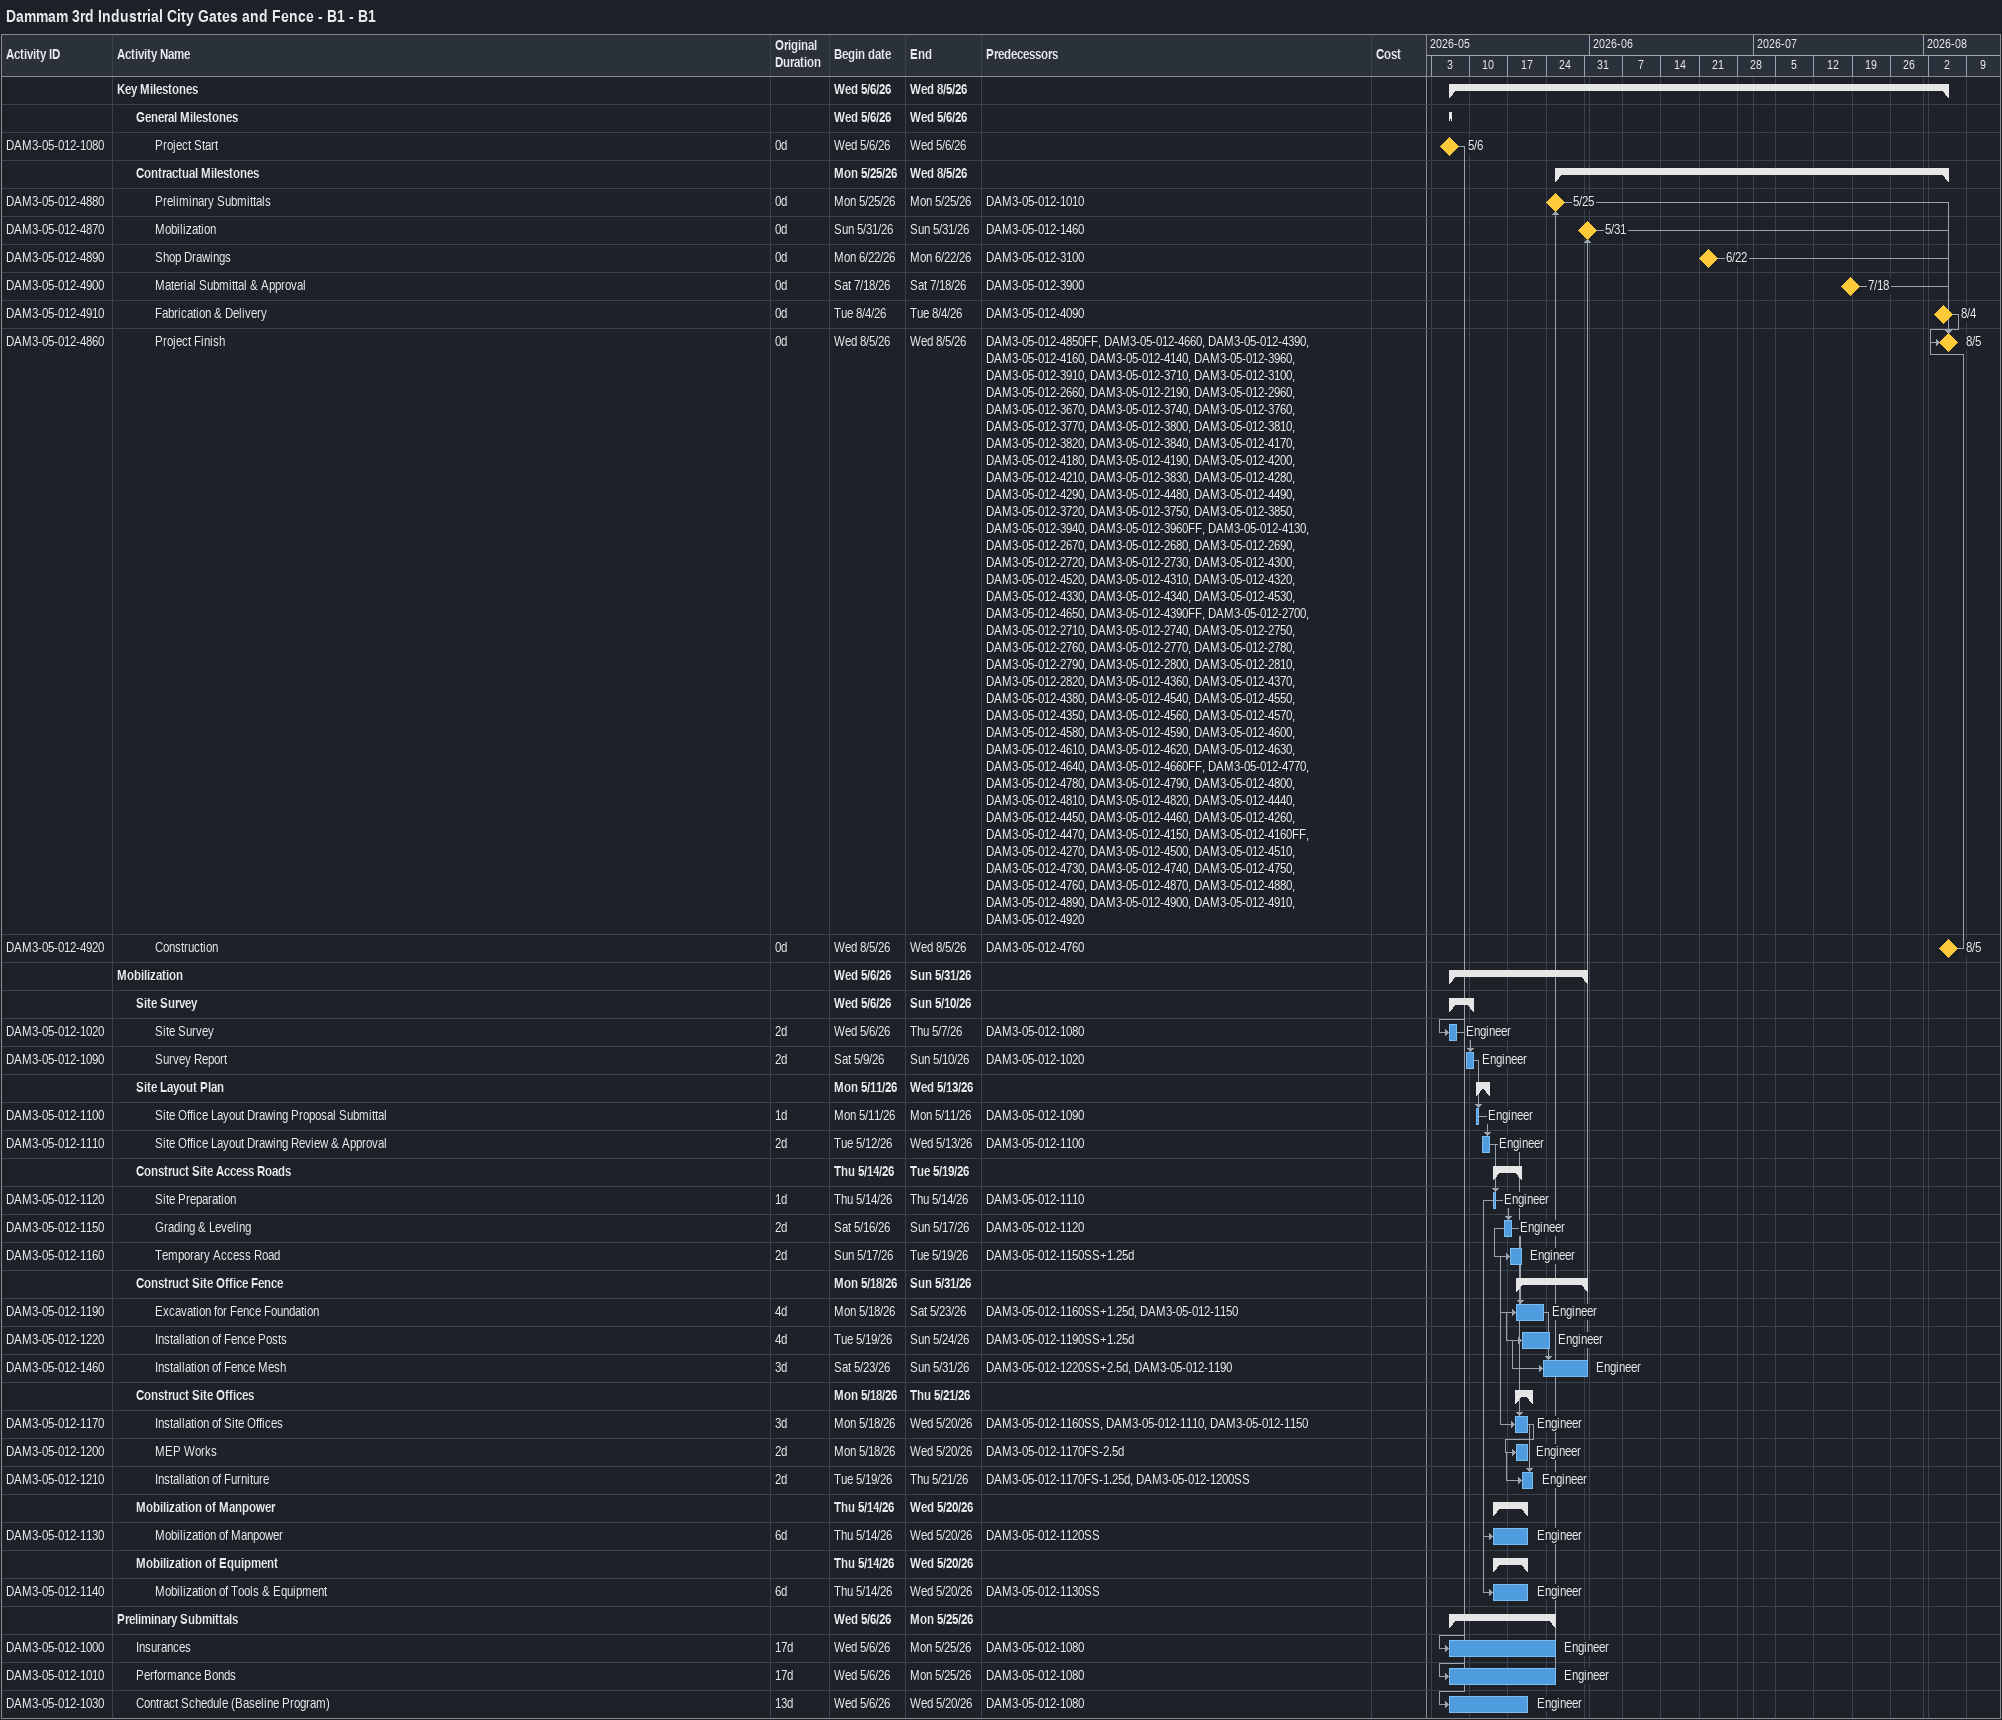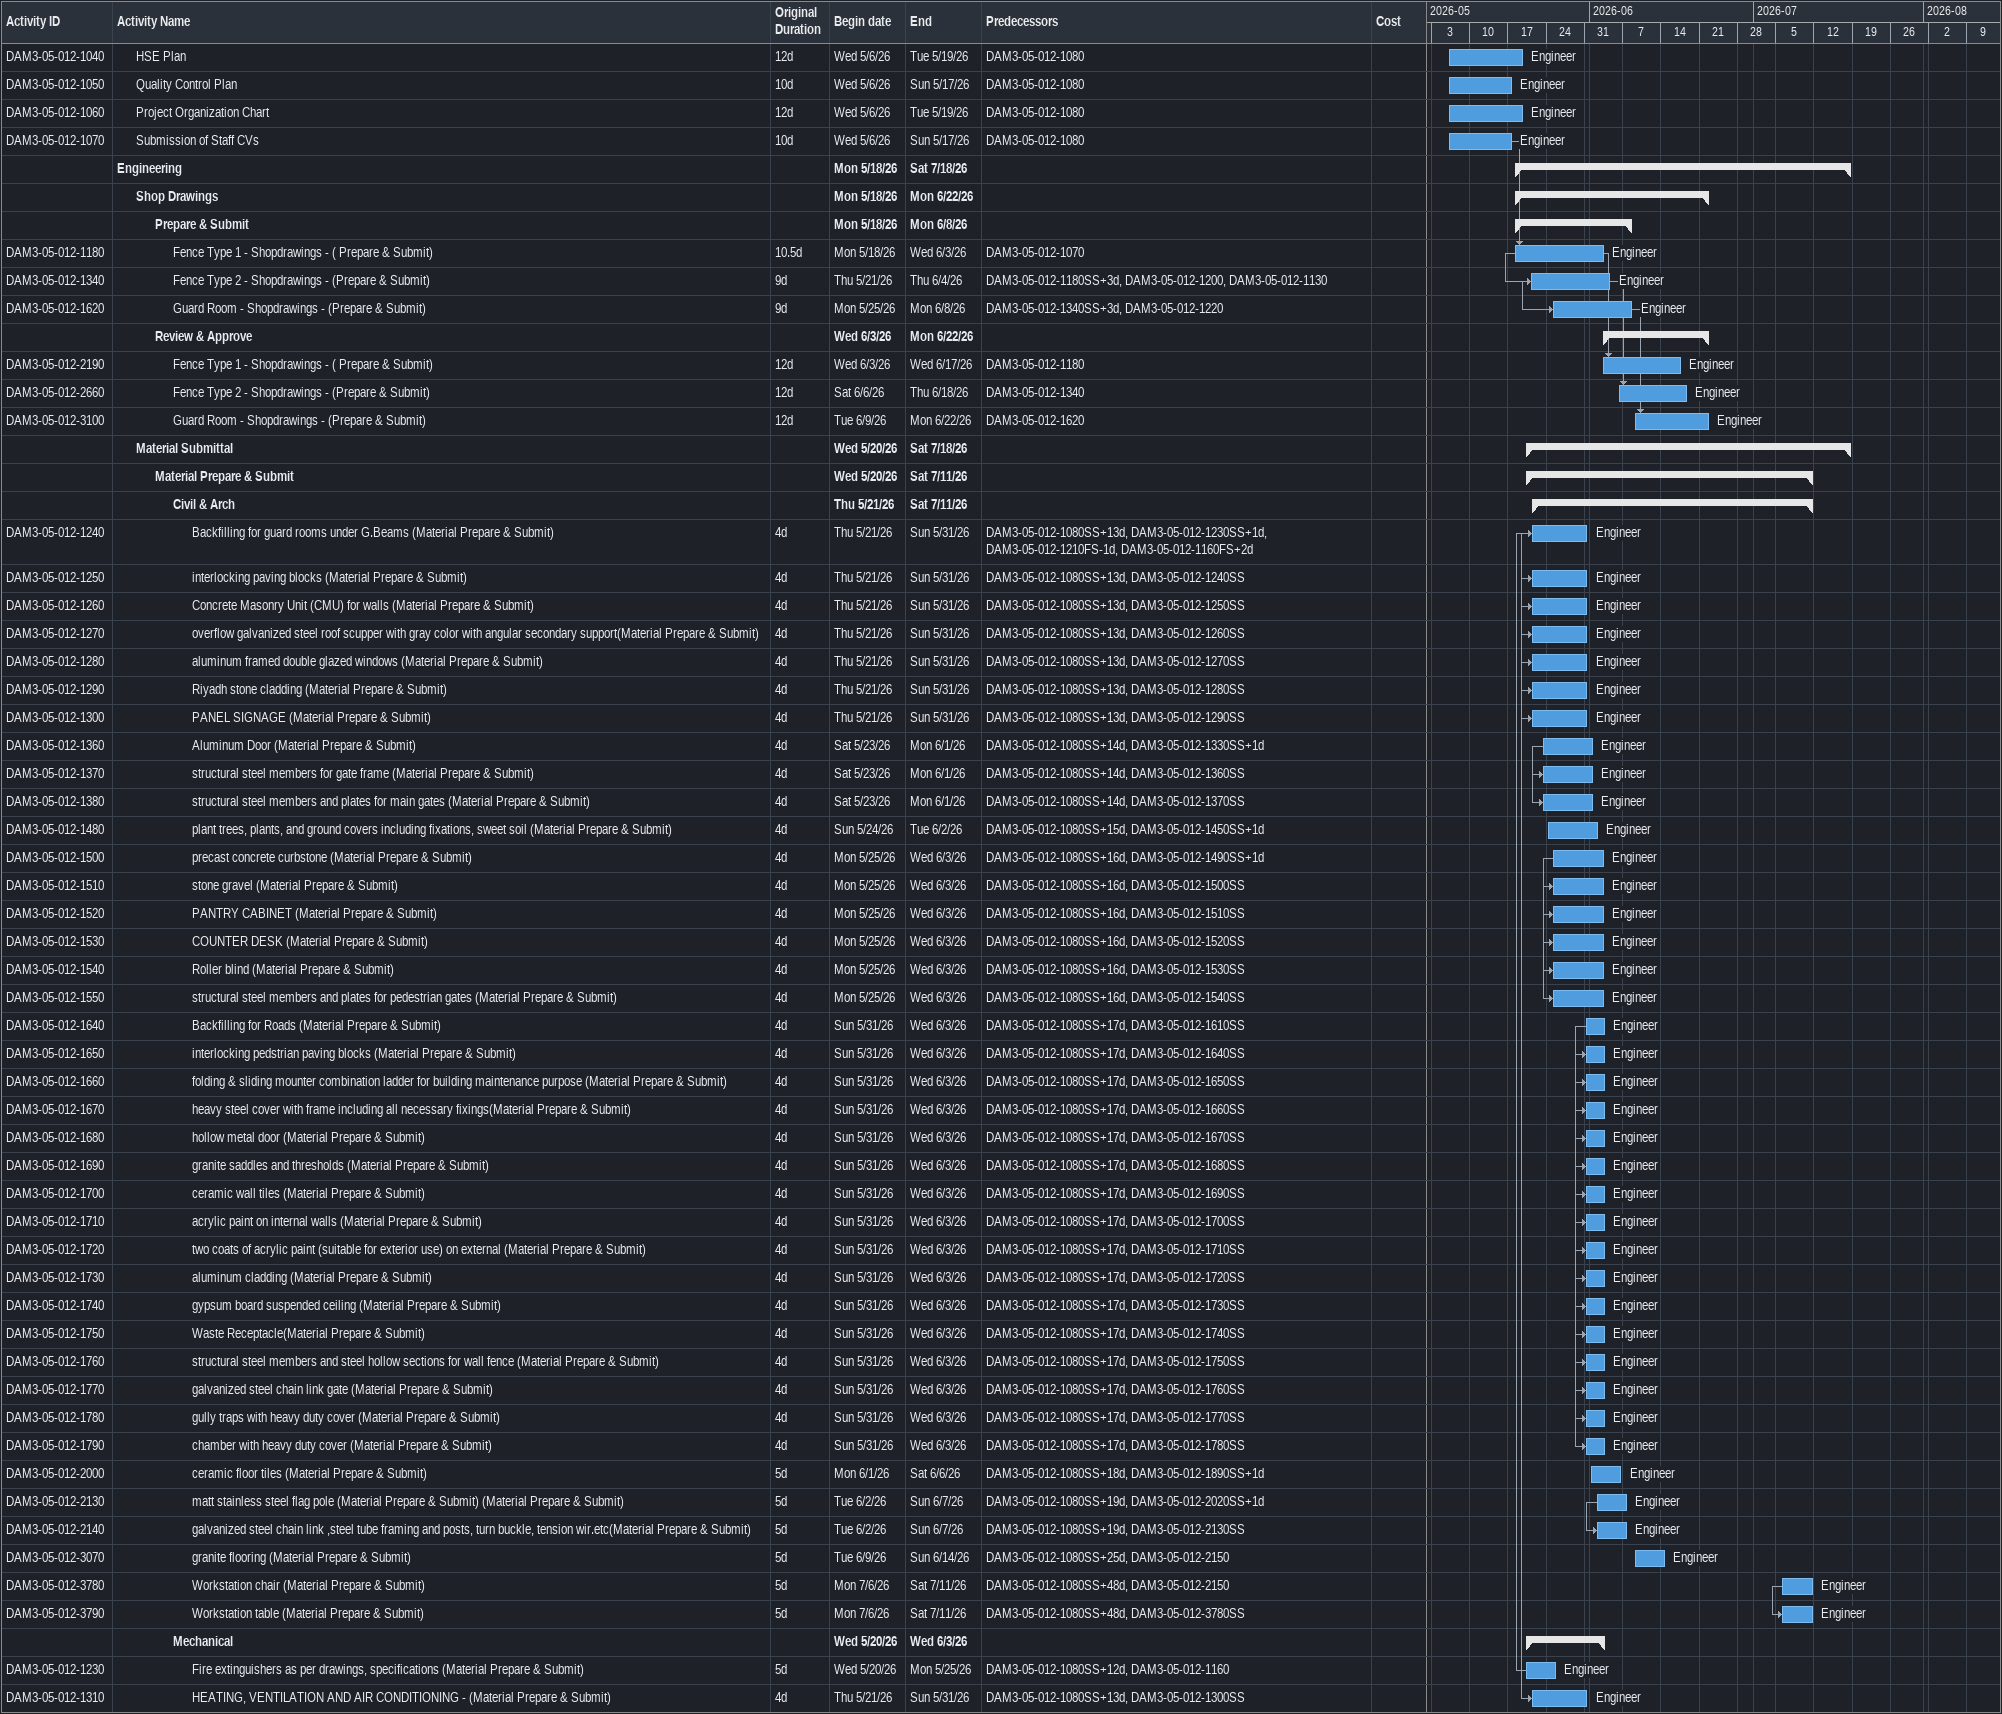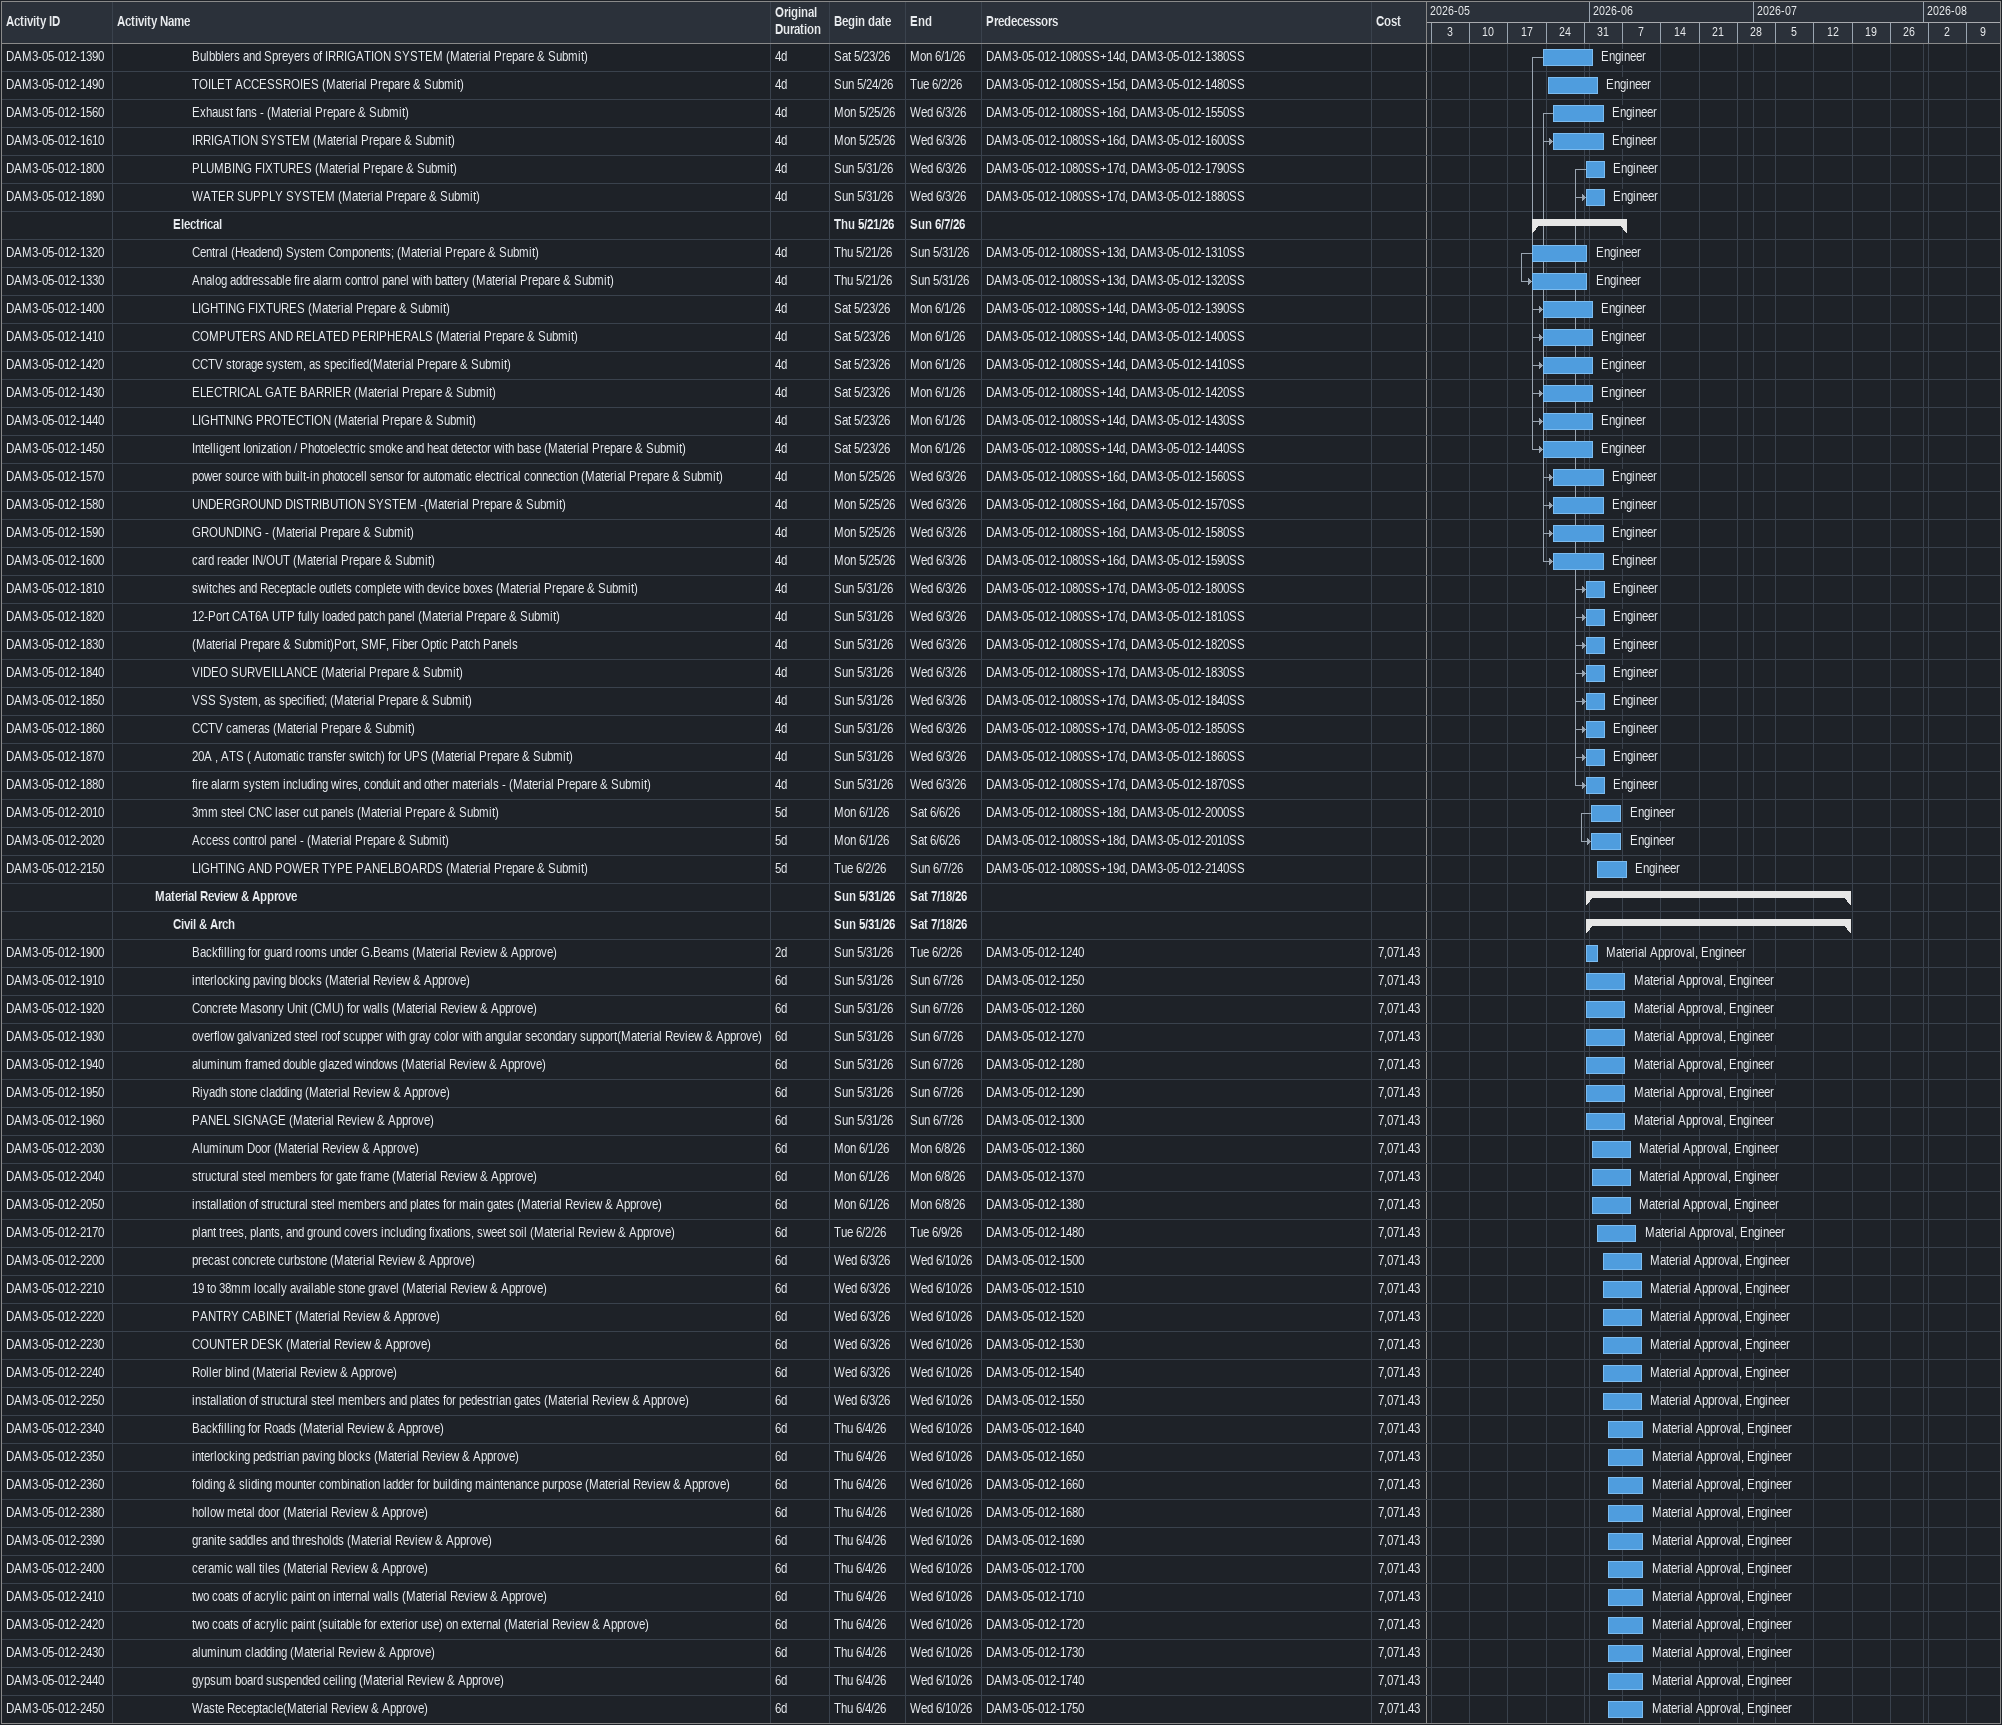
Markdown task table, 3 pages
Dammam 3rd Industrial City Gates and Fence - B1 - B1

| ID | Level | Task | Original duration | Start | Finish | Predecessors | Resources | Cost |
|---|---|---|---|---|---|---|---|---|
|  | 1 | **Key Milestones** |  | 2026-05-06 | 2026-08-05 |  |  |  |
|  | 2 | **General Milestones** |  | 2026-05-06 | 2026-05-06 |  |  |  |
| DAM3-05-012-1080 | 3 | Project Start | 0d | 2026-05-06 | 2026-05-06 |  |  |  |
|  | 2 | **Contractual Milestones** |  | 2026-05-25 | 2026-08-05 |  |  |  |
| DAM3-05-012-4880 | 3 | Preliminary Submittals | 0d | 2026-05-25 | 2026-05-25 | DAM3-05-012-1010 |  |  |
| DAM3-05-012-4870 | 3 | Mobilization | 0d | 2026-05-31 | 2026-05-31 | DAM3-05-012-1460 |  |  |
| DAM3-05-012-4890 | 3 | Shop Drawings | 0d | 2026-06-22 | 2026-06-22 | DAM3-05-012-3100 |  |  |
| DAM3-05-012-4900 | 3 | Material Submittal & Approval | 0d | 2026-07-18 | 2026-07-18 | DAM3-05-012-3900 |  |  |
| DAM3-05-012-4910 | 3 | Fabrication & Delivery | 0d | 2026-08-04 | 2026-08-04 | DAM3-05-012-4090 |  |  |
| DAM3-05-012-4860 | 3 | Project Finish | 0d | 2026-08-05 | 2026-08-05 | DAM3-05-012-4850FF, DAM3-05-012-4660, DAM3-05-012-4390, DAM3-05-012-4160, DAM3-05-012-4140, DAM3-05-012-3960, DAM3-05-012-3910, DAM3-05-012-3710, DAM3-05-012-3100, DAM3-05-012-2660, DAM3-05-012-2190, DAM3-05-012-2960, DAM3-05-012-3670, DAM3-05-012-3740, DAM3-05-012-3760, DAM3-05-012-3770, DAM3-05-012-3800, DAM3-05-012-3810, DAM3-05-012-3820, DAM3-05-012-3840, DAM3-05-012-4170, DAM3-05-012-4180, DAM3-05-012-4190, DAM3-05-012-4200, DAM3-05-012-4210, DAM3-05-012-3830, DAM3-05-012-4280, DAM3-05-012-4290, DAM3-05-012-4480, DAM3-05-012-4490, DAM3-05-012-3720, DAM3-05-012-3750, DAM3-05-012-3850, DAM3-05-012-3940, DAM3-05-012-3960FF, DAM3-05-012-4130, DAM3-05-012-2670, DAM3-05-012-2680, DAM3-05-012-2690, DAM3-05-012-2720, DAM3-05-012-2730, DAM3-05-012-4300, DAM3-05-012-4520, DAM3-05-012-4310, DAM3-05-012-4320, DAM3-05-012-4330, DAM3-05-012-4340, DAM3-05-012-4530, DAM3-05-012-4650, DAM3-05-012-4390FF, DAM3-05-012-2700, DAM3-05-012-2710, DAM3-05-012-2740, DAM3-05-012-2750, DAM3-05-012-2760, DAM3-05-012-2770, DAM3-05-012-2780, DAM3-05-012-2790, DAM3-05-012-2800, DAM3-05-012-2810, DAM3-05-012-2820, DAM3-05-012-4360, DAM3-05-012-4370, DAM3-05-012-4380, DAM3-05-012-4540, DAM3-05-012-4550, DAM3-05-012-4350, DAM3-05-012-4560, DAM3-05-012-4570, DAM3-05-012-4580, DAM3-05-012-4590, DAM3-05-012-4600, DAM3-05-012-4610, DAM3-05-012-4620, DAM3-05-012-4630, DAM3-05-012-4640, DAM3-05-012-4660FF, DAM3-05-012-4770, DAM3-05-012-4780, DAM3-05-012-4790, DAM3-05-012-4800, DAM3-05-012-4810, DAM3-05-012-4820, DAM3-05-012-4440, DAM3-05-012-4450, DAM3-05-012-4460, DAM3-05-012-4260, DAM3-05-012-4470, DAM3-05-012-4150, DAM3-05-012-4160FF, DAM3-05-012-4270, DAM3-05-012-4500, DAM3-05-012-4510, DAM3-05-012-4730, DAM3-05-012-4740, DAM3-05-012-4750, DAM3-05-012-4760, DAM3-05-012-4870, DAM3-05-012-4880, DAM3-05-012-4890, DAM3-05-012-4900, DAM3-05-012-4910, DAM3-05-012-4920 |  |  |
| DAM3-05-012-4920 | 3 | Construction | 0d | 2026-08-05 | 2026-08-05 | DAM3-05-012-4760 |  |  |
|  | 1 | **Mobilization** |  | 2026-05-06 | 2026-05-31 |  |  |  |
|  | 2 | **Site Survey** |  | 2026-05-06 | 2026-05-10 |  |  |  |
| DAM3-05-012-1020 | 3 | Site Survey | 2d | 2026-05-06 | 2026-05-07 | DAM3-05-012-1080 | Engineer |  |
| DAM3-05-012-1090 | 3 | Survey Report | 2d | 2026-05-09 | 2026-05-10 | DAM3-05-012-1020 | Engineer |  |
|  | 2 | **Site Layout Plan** |  | 2026-05-11 | 2026-05-13 |  |  |  |
| DAM3-05-012-1100 | 3 | Site Office Layout Drawing Proposal Submittal | 1d | 2026-05-11 | 2026-05-11 | DAM3-05-012-1090 | Engineer |  |
| DAM3-05-012-1110 | 3 | Site Office Layout Drawing Review & Approval | 2d | 2026-05-12 | 2026-05-13 | DAM3-05-012-1100 | Engineer |  |
|  | 2 | **Construct Site Access Roads** |  | 2026-05-14 | 2026-05-19 |  |  |  |
| DAM3-05-012-1120 | 3 | Site Preparation | 1d | 2026-05-14 | 2026-05-14 | DAM3-05-012-1110 | Engineer |  |
| DAM3-05-012-1150 | 3 | Grading & Leveling | 2d | 2026-05-16 | 2026-05-17 | DAM3-05-012-1120 | Engineer |  |
| DAM3-05-012-1160 | 3 | Temporary Access Road | 2d | 2026-05-17 | 2026-05-19 | DAM3-05-012-1150SS+1.25d | Engineer |  |
|  | 2 | **Construct Site Office Fence** |  | 2026-05-18 | 2026-05-31 |  |  |  |
| DAM3-05-012-1190 | 3 | Excavation for Fence Foundation | 4d | 2026-05-18 | 2026-05-23 | DAM3-05-012-1160SS+1.25d, DAM3-05-012-1150 | Engineer |  |
| DAM3-05-012-1220 | 3 | Installation of Fence Posts | 4d | 2026-05-19 | 2026-05-24 | DAM3-05-012-1190SS+1.25d | Engineer |  |
| DAM3-05-012-1460 | 3 | Installation of Fence Mesh | 3d | 2026-05-23 | 2026-05-31 | DAM3-05-012-1220SS+2.5d, DAM3-05-012-1190 | Engineer |  |
|  | 2 | **Construct Site Offices** |  | 2026-05-18 | 2026-05-21 |  |  |  |
| DAM3-05-012-1170 | 3 | Installation of Site Offices | 3d | 2026-05-18 | 2026-05-20 | DAM3-05-012-1160SS, DAM3-05-012-1110, DAM3-05-012-1150 | Engineer |  |
| DAM3-05-012-1200 | 3 | MEP Works | 2d | 2026-05-18 | 2026-05-20 | DAM3-05-012-1170FS-2.5d | Engineer |  |
| DAM3-05-012-1210 | 3 | Installation of Furniture | 2d | 2026-05-19 | 2026-05-21 | DAM3-05-012-1170FS-1.25d, DAM3-05-012-1200SS | Engineer |  |
|  | 2 | **Mobilization of Manpower** |  | 2026-05-14 | 2026-05-20 |  |  |  |
| DAM3-05-012-1130 | 3 | Mobilization of Manpower | 6d | 2026-05-14 | 2026-05-20 | DAM3-05-012-1120SS | Engineer |  |
|  | 2 | **Mobilization of Equipment** |  | 2026-05-14 | 2026-05-20 |  |  |  |
| DAM3-05-012-1140 | 3 | Mobilization of Tools & Equipment | 6d | 2026-05-14 | 2026-05-20 | DAM3-05-012-1130SS | Engineer |  |
|  | 1 | **Preliminary Submittals** |  | 2026-05-06 | 2026-05-25 |  |  |  |
| DAM3-05-012-1000 | 2 | Insurances | 17d | 2026-05-06 | 2026-05-25 | DAM3-05-012-1080 | Engineer |  |
| DAM3-05-012-1010 | 2 | Performance Bonds | 17d | 2026-05-06 | 2026-05-25 | DAM3-05-012-1080 | Engineer |  |
| DAM3-05-012-1030 | 2 | Contract Schedule (Baseline Program) | 13d | 2026-05-06 | 2026-05-20 | DAM3-05-012-1080 | Engineer |  |
| DAM3-05-012-1040 | 2 | HSE Plan | 12d | 2026-05-06 | 2026-05-19 | DAM3-05-012-1080 | Engineer |  |
| DAM3-05-012-1050 | 2 | Quality Control Plan | 10d | 2026-05-06 | 2026-05-17 | DAM3-05-012-1080 | Engineer |  |
| DAM3-05-012-1060 | 2 | Project Organization Chart | 12d | 2026-05-06 | 2026-05-19 | DAM3-05-012-1080 | Engineer |  |
| DAM3-05-012-1070 | 2 | Submission of Staff CVs | 10d | 2026-05-06 | 2026-05-17 | DAM3-05-012-1080 | Engineer |  |
|  | 1 | **Engineering** |  | 2026-05-18 | 2026-07-18 |  |  |  |
|  | 2 | **Shop Drawings** |  | 2026-05-18 | 2026-06-22 |  |  |  |
|  | 3 | **Prepare & Submit** |  | 2026-05-18 | 2026-06-08 |  |  |  |
| DAM3-05-012-1180 | 4 | Fence Type 1 - Shopdrawings - ( Prepare & Submit) | 10.5d | 2026-05-18 | 2026-06-03 | DAM3-05-012-1070 | Engineer |  |
| DAM3-05-012-1340 | 4 | Fence Type 2 - Shopdrawings - (Prepare & Submit) | 9d | 2026-05-21 | 2026-06-04 | DAM3-05-012-1180SS+3d, DAM3-05-012-1200, DAM3-05-012-1130 | Engineer |  |
| DAM3-05-012-1620 | 4 | Guard Room - Shopdrawings - (Prepare & Submit) | 9d | 2026-05-25 | 2026-06-08 | DAM3-05-012-1340SS+3d, DAM3-05-012-1220 | Engineer |  |
|  | 3 | **Review & Approve** |  | 2026-06-03 | 2026-06-22 |  |  |  |
| DAM3-05-012-2190 | 4 | Fence Type 1 - Shopdrawings - ( Prepare & Submit) | 12d | 2026-06-03 | 2026-06-17 | DAM3-05-012-1180 | Engineer |  |
| DAM3-05-012-2660 | 4 | Fence Type 2 - Shopdrawings - (Prepare & Submit) | 12d | 2026-06-06 | 2026-06-18 | DAM3-05-012-1340 | Engineer |  |
| DAM3-05-012-3100 | 4 | Guard Room - Shopdrawings - (Prepare & Submit) | 12d | 2026-06-09 | 2026-06-22 | DAM3-05-012-1620 | Engineer |  |
|  | 2 | **Material Submittal** |  | 2026-05-20 | 2026-07-18 |  |  |  |
|  | 3 | **Material Prepare & Submit** |  | 2026-05-20 | 2026-07-11 |  |  |  |
|  | 4 | **Civil & Arch** |  | 2026-05-21 | 2026-07-11 |  |  |  |
| DAM3-05-012-1240 | 5 | Backfilling for guard rooms under G.Beams (Material Prepare & Submit) | 4d | 2026-05-21 | 2026-05-31 | DAM3-05-012-1080SS+13d, DAM3-05-012-1230SS+1d, DAM3-05-012-1210FS-1d, DAM3-05-012-1160FS+2d | Engineer |  |
| DAM3-05-012-1250 | 5 | interlocking paving blocks (Material Prepare & Submit) | 4d | 2026-05-21 | 2026-05-31 | DAM3-05-012-1080SS+13d, DAM3-05-012-1240SS | Engineer |  |
| DAM3-05-012-1260 | 5 | Concrete Masonry Unit (CMU) for walls (Material Prepare & Submit) | 4d | 2026-05-21 | 2026-05-31 | DAM3-05-012-1080SS+13d, DAM3-05-012-1250SS | Engineer |  |
| DAM3-05-012-1270 | 5 | overflow galvanized steel roof scupper with gray color with angular secondary support(Material Prepare & Submit) | 4d | 2026-05-21 | 2026-05-31 | DAM3-05-012-1080SS+13d, DAM3-05-012-1260SS | Engineer |  |
| DAM3-05-012-1280 | 5 | aluminum framed double glazed windows (Material Prepare & Submit) | 4d | 2026-05-21 | 2026-05-31 | DAM3-05-012-1080SS+13d, DAM3-05-012-1270SS | Engineer |  |
| DAM3-05-012-1290 | 5 | Riyadh stone cladding (Material Prepare & Submit) | 4d | 2026-05-21 | 2026-05-31 | DAM3-05-012-1080SS+13d, DAM3-05-012-1280SS | Engineer |  |
| DAM3-05-012-1300 | 5 | PANEL SIGNAGE (Material Prepare & Submit) | 4d | 2026-05-21 | 2026-05-31 | DAM3-05-012-1080SS+13d, DAM3-05-012-1290SS | Engineer |  |
| DAM3-05-012-1360 | 5 | Aluminum Door (Material Prepare & Submit) | 4d | 2026-05-23 | 2026-06-01 | DAM3-05-012-1080SS+14d, DAM3-05-012-1330SS+1d | Engineer |  |
| DAM3-05-012-1370 | 5 | structural steel members for gate frame (Material Prepare & Submit) | 4d | 2026-05-23 | 2026-06-01 | DAM3-05-012-1080SS+14d, DAM3-05-012-1360SS | Engineer |  |
| DAM3-05-012-1380 | 5 | structural steel members and plates for main gates (Material Prepare & Submit) | 4d | 2026-05-23 | 2026-06-01 | DAM3-05-012-1080SS+14d, DAM3-05-012-1370SS | Engineer |  |
| DAM3-05-012-1480 | 5 | plant trees, plants, and ground covers including fixations, sweet soil (Material Prepare & Submit) | 4d | 2026-05-24 | 2026-06-02 | DAM3-05-012-1080SS+15d, DAM3-05-012-1450SS+1d | Engineer |  |
| DAM3-05-012-1500 | 5 | precast concrete curbstone (Material Prepare & Submit) | 4d | 2026-05-25 | 2026-06-03 | DAM3-05-012-1080SS+16d, DAM3-05-012-1490SS+1d | Engineer |  |
| DAM3-05-012-1510 | 5 | stone gravel (Material Prepare & Submit) | 4d | 2026-05-25 | 2026-06-03 | DAM3-05-012-1080SS+16d, DAM3-05-012-1500SS | Engineer |  |
| DAM3-05-012-1520 | 5 | PANTRY CABINET (Material Prepare & Submit) | 4d | 2026-05-25 | 2026-06-03 | DAM3-05-012-1080SS+16d, DAM3-05-012-1510SS | Engineer |  |
| DAM3-05-012-1530 | 5 | COUNTER DESK (Material Prepare & Submit) | 4d | 2026-05-25 | 2026-06-03 | DAM3-05-012-1080SS+16d, DAM3-05-012-1520SS | Engineer |  |
| DAM3-05-012-1540 | 5 | Roller blind (Material Prepare & Submit) | 4d | 2026-05-25 | 2026-06-03 | DAM3-05-012-1080SS+16d, DAM3-05-012-1530SS | Engineer |  |
| DAM3-05-012-1550 | 5 | structural steel members and plates for pedestrian gates (Material Prepare & Submit) | 4d | 2026-05-25 | 2026-06-03 | DAM3-05-012-1080SS+16d, DAM3-05-012-1540SS | Engineer |  |
| DAM3-05-012-1640 | 5 | Backfilling for Roads (Material Prepare & Submit) | 4d | 2026-05-31 | 2026-06-03 | DAM3-05-012-1080SS+17d, DAM3-05-012-1610SS | Engineer |  |
| DAM3-05-012-1650 | 5 | interlocking pedstrian paving blocks (Material Prepare & Submit) | 4d | 2026-05-31 | 2026-06-03 | DAM3-05-012-1080SS+17d, DAM3-05-012-1640SS | Engineer |  |
| DAM3-05-012-1660 | 5 | folding & sliding mounter combination ladder for building maintenance purpose (Material Prepare & Submit) | 4d | 2026-05-31 | 2026-06-03 | DAM3-05-012-1080SS+17d, DAM3-05-012-1650SS | Engineer |  |
| DAM3-05-012-1670 | 5 | heavy steel cover with frame including all necessary fixings(Material Prepare & Submit) | 4d | 2026-05-31 | 2026-06-03 | DAM3-05-012-1080SS+17d, DAM3-05-012-1660SS | Engineer |  |
| DAM3-05-012-1680 | 5 | hollow metal door (Material Prepare & Submit) | 4d | 2026-05-31 | 2026-06-03 | DAM3-05-012-1080SS+17d, DAM3-05-012-1670SS | Engineer |  |
| DAM3-05-012-1690 | 5 | granite saddles and thresholds (Material Prepare & Submit) | 4d | 2026-05-31 | 2026-06-03 | DAM3-05-012-1080SS+17d, DAM3-05-012-1680SS | Engineer |  |
| DAM3-05-012-1700 | 5 | ceramic wall tiles (Material Prepare & Submit) | 4d | 2026-05-31 | 2026-06-03 | DAM3-05-012-1080SS+17d, DAM3-05-012-1690SS | Engineer |  |
| DAM3-05-012-1710 | 5 | acrylic paint on internal walls (Material Prepare & Submit) | 4d | 2026-05-31 | 2026-06-03 | DAM3-05-012-1080SS+17d, DAM3-05-012-1700SS | Engineer |  |
| DAM3-05-012-1720 | 5 | two coats of acrylic paint (suitable for exterior use) on external (Material Prepare & Submit) | 4d | 2026-05-31 | 2026-06-03 | DAM3-05-012-1080SS+17d, DAM3-05-012-1710SS | Engineer |  |
| DAM3-05-012-1730 | 5 | aluminum cladding (Material Prepare & Submit) | 4d | 2026-05-31 | 2026-06-03 | DAM3-05-012-1080SS+17d, DAM3-05-012-1720SS | Engineer |  |
| DAM3-05-012-1740 | 5 | gypsum board suspended ceiling (Material Prepare & Submit) | 4d | 2026-05-31 | 2026-06-03 | DAM3-05-012-1080SS+17d, DAM3-05-012-1730SS | Engineer |  |
| DAM3-05-012-1750 | 5 | Waste Receptacle(Material Prepare & Submit) | 4d | 2026-05-31 | 2026-06-03 | DAM3-05-012-1080SS+17d, DAM3-05-012-1740SS | Engineer |  |
| DAM3-05-012-1760 | 5 | structural steel members and steel hollow sections for wall fence (Material Prepare & Submit) | 4d | 2026-05-31 | 2026-06-03 | DAM3-05-012-1080SS+17d, DAM3-05-012-1750SS | Engineer |  |
| DAM3-05-012-1770 | 5 | galvanized steel chain link gate (Material Prepare & Submit) | 4d | 2026-05-31 | 2026-06-03 | DAM3-05-012-1080SS+17d, DAM3-05-012-1760SS | Engineer |  |
| DAM3-05-012-1780 | 5 | gully traps with heavy duty cover (Material Prepare & Submit) | 4d | 2026-05-31 | 2026-06-03 | DAM3-05-012-1080SS+17d, DAM3-05-012-1770SS | Engineer |  |
| DAM3-05-012-1790 | 5 | chamber with heavy duty cover (Material Prepare & Submit) | 4d | 2026-05-31 | 2026-06-03 | DAM3-05-012-1080SS+17d, DAM3-05-012-1780SS | Engineer |  |
| DAM3-05-012-2000 | 5 | ceramic floor tiles (Material Prepare & Submit) | 5d | 2026-06-01 | 2026-06-06 | DAM3-05-012-1080SS+18d, DAM3-05-012-1890SS+1d | Engineer |  |
| DAM3-05-012-2130 | 5 | matt stainless steel flag pole (Material Prepare & Submit) (Material Prepare & Submit) | 5d | 2026-06-02 | 2026-06-07 | DAM3-05-012-1080SS+19d, DAM3-05-012-2020SS+1d | Engineer |  |
| DAM3-05-012-2140 | 5 | galvanized steel chain link ,steel tube framing and posts, turn buckle, tension wir.etc(Material Prepare & Submit) | 5d | 2026-06-02 | 2026-06-07 | DAM3-05-012-1080SS+19d, DAM3-05-012-2130SS | Engineer |  |
| DAM3-05-012-3070 | 5 | granite flooring (Material Prepare & Submit) | 5d | 2026-06-09 | 2026-06-14 | DAM3-05-012-1080SS+25d, DAM3-05-012-2150 | Engineer |  |
| DAM3-05-012-3780 | 5 | Workstation chair (Material Prepare & Submit) | 5d | 2026-07-06 | 2026-07-11 | DAM3-05-012-1080SS+48d, DAM3-05-012-2150 | Engineer |  |
| DAM3-05-012-3790 | 5 | Workstation table (Material Prepare & Submit) | 5d | 2026-07-06 | 2026-07-11 | DAM3-05-012-1080SS+48d, DAM3-05-012-3780SS | Engineer |  |
|  | 4 | **Mechanical** |  | 2026-05-20 | 2026-06-03 |  |  |  |
| DAM3-05-012-1230 | 5 | Fire extinguishers as per drawings, specifications (Material Prepare & Submit) | 5d | 2026-05-20 | 2026-05-25 | DAM3-05-012-1080SS+12d, DAM3-05-012-1160 | Engineer |  |
| DAM3-05-012-1310 | 5 | HEATING, VENTILATION AND AIR CONDITIONING - (Material Prepare & Submit) | 4d | 2026-05-21 | 2026-05-31 | DAM3-05-012-1080SS+13d, DAM3-05-012-1300SS | Engineer |  |
| DAM3-05-012-1390 | 5 | Bulbblers and Spreyers of IRRIGATION SYSTEM (Material Prepare & Submit) | 4d | 2026-05-23 | 2026-06-01 | DAM3-05-012-1080SS+14d, DAM3-05-012-1380SS | Engineer |  |
| DAM3-05-012-1490 | 5 | TOILET ACCESSROIES (Material Prepare & Submit) | 4d | 2026-05-24 | 2026-06-02 | DAM3-05-012-1080SS+15d, DAM3-05-012-1480SS | Engineer |  |
| DAM3-05-012-1560 | 5 | Exhaust fans - (Material Prepare & Submit) | 4d | 2026-05-25 | 2026-06-03 | DAM3-05-012-1080SS+16d, DAM3-05-012-1550SS | Engineer |  |
| DAM3-05-012-1610 | 5 | IRRIGATION SYSTEM (Material Prepare & Submit) | 4d | 2026-05-25 | 2026-06-03 | DAM3-05-012-1080SS+16d, DAM3-05-012-1600SS | Engineer |  |
| DAM3-05-012-1800 | 5 | PLUMBING FIXTURES (Material Prepare & Submit) | 4d | 2026-05-31 | 2026-06-03 | DAM3-05-012-1080SS+17d, DAM3-05-012-1790SS | Engineer |  |
| DAM3-05-012-1890 | 5 | WATER SUPPLY SYSTEM (Material Prepare & Submit) | 4d | 2026-05-31 | 2026-06-03 | DAM3-05-012-1080SS+17d, DAM3-05-012-1880SS | Engineer |  |
|  | 4 | **Electrical** |  | 2026-05-21 | 2026-06-07 |  |  |  |
| DAM3-05-012-1320 | 5 | Central (Headend) System Components; (Material Prepare & Submit) | 4d | 2026-05-21 | 2026-05-31 | DAM3-05-012-1080SS+13d, DAM3-05-012-1310SS | Engineer |  |
| DAM3-05-012-1330 | 5 | Analog addressable fire alarm control panel with battery (Material Prepare & Submit) | 4d | 2026-05-21 | 2026-05-31 | DAM3-05-012-1080SS+13d, DAM3-05-012-1320SS | Engineer |  |
| DAM3-05-012-1400 | 5 | LIGHTING FIXTURES (Material Prepare & Submit) | 4d | 2026-05-23 | 2026-06-01 | DAM3-05-012-1080SS+14d, DAM3-05-012-1390SS | Engineer |  |
| DAM3-05-012-1410 | 5 | COMPUTERS AND RELATED PERIPHERALS (Material Prepare & Submit) | 4d | 2026-05-23 | 2026-06-01 | DAM3-05-012-1080SS+14d, DAM3-05-012-1400SS | Engineer |  |
| DAM3-05-012-1420 | 5 | CCTV storage system, as specified(Material Prepare & Submit) | 4d | 2026-05-23 | 2026-06-01 | DAM3-05-012-1080SS+14d, DAM3-05-012-1410SS | Engineer |  |
| DAM3-05-012-1430 | 5 | ELECTRICAL GATE BARRIER (Material Prepare & Submit) | 4d | 2026-05-23 | 2026-06-01 | DAM3-05-012-1080SS+14d, DAM3-05-012-1420SS | Engineer |  |
| DAM3-05-012-1440 | 5 | LIGHTNING PROTECTION (Material Prepare & Submit) | 4d | 2026-05-23 | 2026-06-01 | DAM3-05-012-1080SS+14d, DAM3-05-012-1430SS | Engineer |  |
| DAM3-05-012-1450 | 5 | Intelligent Ionization / Photoelectric smoke and heat detector with base (Material Prepare & Submit) | 4d | 2026-05-23 | 2026-06-01 | DAM3-05-012-1080SS+14d, DAM3-05-012-1440SS | Engineer |  |
| DAM3-05-012-1570 | 5 | power source with built-in photocell sensor for automatic electrical connection (Material Prepare & Submit) | 4d | 2026-05-25 | 2026-06-03 | DAM3-05-012-1080SS+16d, DAM3-05-012-1560SS | Engineer |  |
| DAM3-05-012-1580 | 5 | UNDERGROUND DISTRIBUTION SYSTEM -(Material Prepare & Submit) | 4d | 2026-05-25 | 2026-06-03 | DAM3-05-012-1080SS+16d, DAM3-05-012-1570SS | Engineer |  |
| DAM3-05-012-1590 | 5 | GROUNDING - (Material Prepare & Submit) | 4d | 2026-05-25 | 2026-06-03 | DAM3-05-012-1080SS+16d, DAM3-05-012-1580SS | Engineer |  |
| DAM3-05-012-1600 | 5 | card reader IN/OUT (Material Prepare & Submit) | 4d | 2026-05-25 | 2026-06-03 | DAM3-05-012-1080SS+16d, DAM3-05-012-1590SS | Engineer |  |
| DAM3-05-012-1810 | 5 | switches and Receptacle outlets complete with device boxes (Material Prepare & Submit) | 4d | 2026-05-31 | 2026-06-03 | DAM3-05-012-1080SS+17d, DAM3-05-012-1800SS | Engineer |  |
| DAM3-05-012-1820 | 5 | 12-Port CAT6A UTP fully loaded patch panel (Material Prepare & Submit) | 4d | 2026-05-31 | 2026-06-03 | DAM3-05-012-1080SS+17d, DAM3-05-012-1810SS | Engineer |  |
| DAM3-05-012-1830 | 5 | (Material Prepare & Submit)Port, SMF, Fiber Optic Patch Panels | 4d | 2026-05-31 | 2026-06-03 | DAM3-05-012-1080SS+17d, DAM3-05-012-1820SS | Engineer |  |
| DAM3-05-012-1840 | 5 | VIDEO SURVEILLANCE (Material Prepare & Submit) | 4d | 2026-05-31 | 2026-06-03 | DAM3-05-012-1080SS+17d, DAM3-05-012-1830SS | Engineer |  |
| DAM3-05-012-1850 | 5 | VSS System, as specified; (Material Prepare & Submit) | 4d | 2026-05-31 | 2026-06-03 | DAM3-05-012-1080SS+17d, DAM3-05-012-1840SS | Engineer |  |
| DAM3-05-012-1860 | 5 | CCTV cameras (Material Prepare & Submit) | 4d | 2026-05-31 | 2026-06-03 | DAM3-05-012-1080SS+17d, DAM3-05-012-1850SS | Engineer |  |
| DAM3-05-012-1870 | 5 | 20A , ATS ( Automatic transfer switch) for UPS (Material Prepare & Submit) | 4d | 2026-05-31 | 2026-06-03 | DAM3-05-012-1080SS+17d, DAM3-05-012-1860SS | Engineer |  |
| DAM3-05-012-1880 | 5 | fire alarm system including wires, conduit and other materials - (Material Prepare & Submit) | 4d | 2026-05-31 | 2026-06-03 | DAM3-05-012-1080SS+17d, DAM3-05-012-1870SS | Engineer |  |
| DAM3-05-012-2010 | 5 | 3mm steel CNC laser cut panels (Material Prepare & Submit) | 5d | 2026-06-01 | 2026-06-06 | DAM3-05-012-1080SS+18d, DAM3-05-012-2000SS | Engineer |  |
| DAM3-05-012-2020 | 5 | Access control panel - (Material Prepare & Submit) | 5d | 2026-06-01 | 2026-06-06 | DAM3-05-012-1080SS+18d, DAM3-05-012-2010SS | Engineer |  |
| DAM3-05-012-2150 | 5 | LIGHTING AND POWER TYPE PANELBOARDS (Material Prepare & Submit) | 5d | 2026-06-02 | 2026-06-07 | DAM3-05-012-1080SS+19d, DAM3-05-012-2140SS | Engineer |  |
|  | 3 | **Material Review & Approve** |  | 2026-05-31 | 2026-07-18 |  |  |  |
|  | 4 | **Civil & Arch** |  | 2026-05-31 | 2026-07-18 |  |  |  |
| DAM3-05-012-1900 | 5 | Backfilling for guard rooms under G.Beams (Material Review & Approve) | 2d | 2026-05-31 | 2026-06-02 | DAM3-05-012-1240 | Material Approval, Engineer | 7071.43 |
| DAM3-05-012-1910 | 5 | interlocking paving blocks (Material Review & Approve) | 6d | 2026-05-31 | 2026-06-07 | DAM3-05-012-1250 | Material Approval, Engineer | 7071.43 |
| DAM3-05-012-1920 | 5 | Concrete Masonry Unit (CMU) for walls (Material Review & Approve) | 6d | 2026-05-31 | 2026-06-07 | DAM3-05-012-1260 | Material Approval, Engineer | 7071.43 |
| DAM3-05-012-1930 | 5 | overflow galvanized steel roof scupper with gray color with angular secondary support(Material Review & Approve) | 6d | 2026-05-31 | 2026-06-07 | DAM3-05-012-1270 | Material Approval, Engineer | 7071.43 |
| DAM3-05-012-1940 | 5 | aluminum framed double glazed windows (Material Review & Approve) | 6d | 2026-05-31 | 2026-06-07 | DAM3-05-012-1280 | Material Approval, Engineer | 7071.43 |
| DAM3-05-012-1950 | 5 | Riyadh stone cladding (Material Review & Approve) | 6d | 2026-05-31 | 2026-06-07 | DAM3-05-012-1290 | Material Approval, Engineer | 7071.43 |
| DAM3-05-012-1960 | 5 | PANEL SIGNAGE (Material Review & Approve) | 6d | 2026-05-31 | 2026-06-07 | DAM3-05-012-1300 | Material Approval, Engineer | 7071.43 |
| DAM3-05-012-2030 | 5 | Aluminum Door (Material Review & Approve) | 6d | 2026-06-01 | 2026-06-08 | DAM3-05-012-1360 | Material Approval, Engineer | 7071.43 |
| DAM3-05-012-2040 | 5 | structural steel members for gate frame (Material Review & Approve) | 6d | 2026-06-01 | 2026-06-08 | DAM3-05-012-1370 | Material Approval, Engineer | 7071.43 |
| DAM3-05-012-2050 | 5 | installation of structural steel members and plates for main gates (Material Review & Approve) | 6d | 2026-06-01 | 2026-06-08 | DAM3-05-012-1380 | Material Approval, Engineer | 7071.43 |
| DAM3-05-012-2170 | 5 | plant trees, plants, and ground covers including fixations, sweet soil (Material Review & Approve) | 6d | 2026-06-02 | 2026-06-09 | DAM3-05-012-1480 | Material Approval, Engineer | 7071.43 |
| DAM3-05-012-2200 | 5 | precast concrete curbstone (Material Review & Approve) | 6d | 2026-06-03 | 2026-06-10 | DAM3-05-012-1500 | Material Approval, Engineer | 7071.43 |
| DAM3-05-012-2210 | 5 | 19 to 38mm locally available stone gravel (Material Review & Approve) | 6d | 2026-06-03 | 2026-06-10 | DAM3-05-012-1510 | Material Approval, Engineer | 7071.43 |
| DAM3-05-012-2220 | 5 | PANTRY CABINET (Material Review & Approve) | 6d | 2026-06-03 | 2026-06-10 | DAM3-05-012-1520 | Material Approval, Engineer | 7071.43 |
| DAM3-05-012-2230 | 5 | COUNTER DESK (Material Review & Approve) | 6d | 2026-06-03 | 2026-06-10 | DAM3-05-012-1530 | Material Approval, Engineer | 7071.43 |
| DAM3-05-012-2240 | 5 | Roller blind (Material Review & Approve) | 6d | 2026-06-03 | 2026-06-10 | DAM3-05-012-1540 | Material Approval, Engineer | 7071.43 |
| DAM3-05-012-2250 | 5 | installation of structural steel members and plates for pedestrian gates (Material Review & Approve) | 6d | 2026-06-03 | 2026-06-10 | DAM3-05-012-1550 | Material Approval, Engineer | 7071.43 |
| DAM3-05-012-2340 | 5 | Backfilling for Roads (Material Review & Approve) | 6d | 2026-06-04 | 2026-06-10 | DAM3-05-012-1640 | Material Approval, Engineer | 7071.43 |
| DAM3-05-012-2350 | 5 | interlocking pedstrian paving blocks (Material Review & Approve) | 6d | 2026-06-04 | 2026-06-10 | DAM3-05-012-1650 | Material Approval, Engineer | 7071.43 |
| DAM3-05-012-2360 | 5 | folding & sliding mounter combination ladder for building maintenance purpose (Material Review & Approve) | 6d | 2026-06-04 | 2026-06-10 | DAM3-05-012-1660 | Material Approval, Engineer | 7071.43 |
| DAM3-05-012-2380 | 5 | hollow metal door (Material Review & Approve) | 6d | 2026-06-04 | 2026-06-10 | DAM3-05-012-1680 | Material Approval, Engineer | 7071.43 |
| DAM3-05-012-2390 | 5 | granite saddles and thresholds (Material Review & Approve) | 6d | 2026-06-04 | 2026-06-10 | DAM3-05-012-1690 | Material Approval, Engineer | 7071.43 |
| DAM3-05-012-2400 | 5 | ceramic wall tiles (Material Review & Approve) | 6d | 2026-06-04 | 2026-06-10 | DAM3-05-012-1700 | Material Approval, Engineer | 7071.43 |
| DAM3-05-012-2410 | 5 | two coats of acrylic paint on internal walls (Material Review & Approve) | 6d | 2026-06-04 | 2026-06-10 | DAM3-05-012-1710 | Material Approval, Engineer | 7071.43 |
| DAM3-05-012-2420 | 5 | two coats of acrylic paint (suitable for exterior use) on external (Material Review & Approve) | 6d | 2026-06-04 | 2026-06-10 | DAM3-05-012-1720 | Material Approval, Engineer | 7071.43 |
| DAM3-05-012-2430 | 5 | aluminum cladding (Material Review & Approve) | 6d | 2026-06-04 | 2026-06-10 | DAM3-05-012-1730 | Material Approval, Engineer | 7071.43 |
| DAM3-05-012-2440 | 5 | gypsum board suspended ceiling (Material Review & Approve) | 6d | 2026-06-04 | 2026-06-10 | DAM3-05-012-1740 | Material Approval, Engineer | 7071.43 |
| DAM3-05-012-2450 | 5 | Waste Receptacle(Material Review & Approve) | 6d | 2026-06-04 | 2026-06-10 | DAM3-05-012-1750 | Material Approval, Engineer | 7071.43 |
